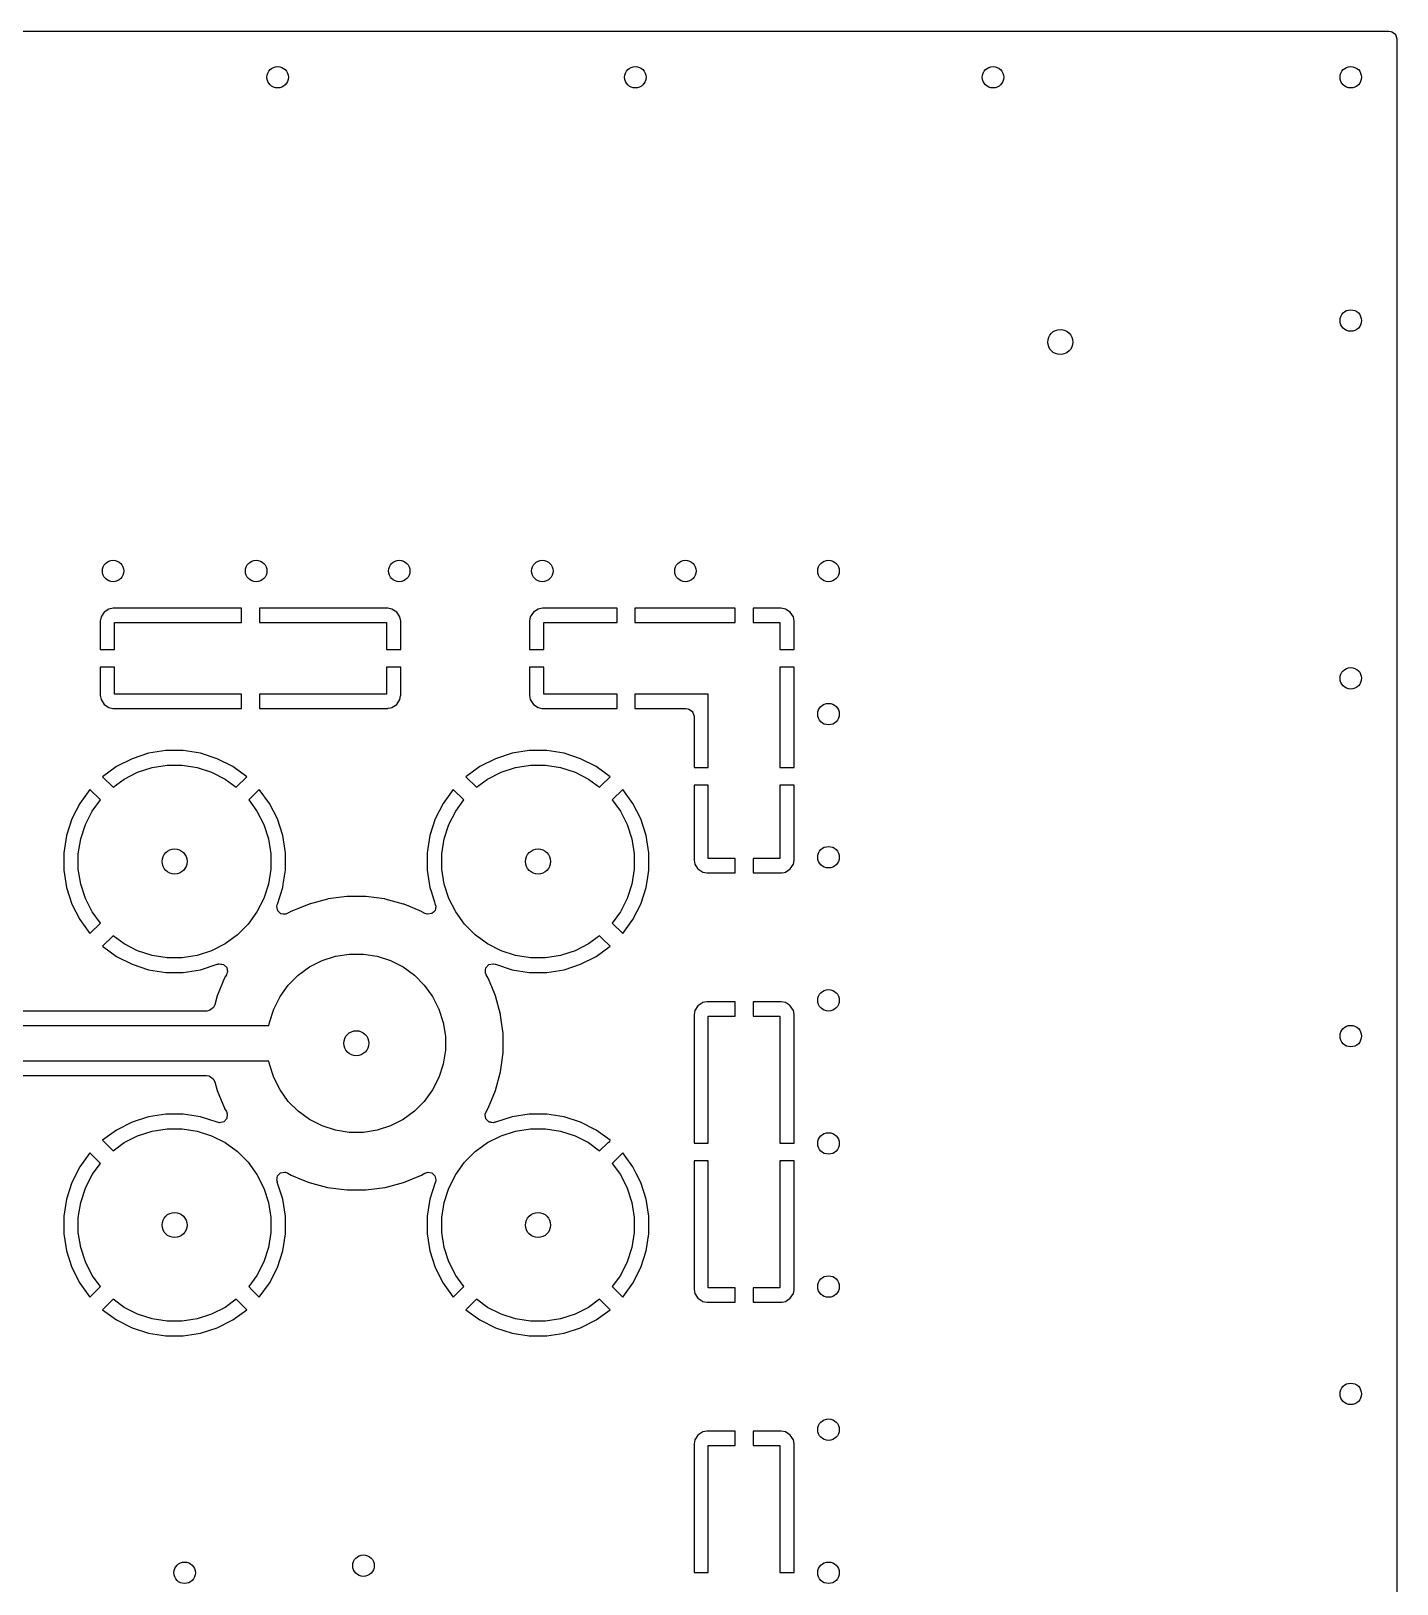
# Model space of a CAD drawing. Header units: inches. Extents: x 4.87 to 6.82, y -5.11 to -3.16.
# Drawn here: x 6.073 to 6.825, y -4.01 to -3.156 of the extents above; entities that cross this region are included whole.
import ezdxf

# ---------------------------------------------------------------- set-up
doc = ezdxf.new("R2010")
doc.units = ezdxf.units.IN
doc.header["$MEASUREMENT"] = 0
doc.layers.add('BLACK', color=250, linetype='CONTINUOUS')

msp = doc.modelspace()

# ---------------------------------------------------------------- linework, layer by layer
at = {"layer": 'BLACK', "linetype": 'CONTINUOUS'}
for p, q in [((4.87251, -3.15569), (6.82011, -3.15569)), ((6.82011, -3.15569), (6.82132, -3.15588)), ((6.82132, -3.15588), (6.82181, -3.15604)), ((6.82181, -3.15604), (6.82376, -3.15746)), ((6.82376, -3.15746), (6.82388, -3.15762)), ((6.82388, -3.15762), (6.82463, -3.15991)), ((6.82463, -3.15991), (6.82463, -5.10751)), ((6.11322, -3.47543), (6.11148, -3.47803)), ((6.11583, -3.47369), (6.11322, -3.47543)), ((6.11322, -3.47543), (6.11322, -3.47543)), ((6.11812, -3.47323), (6.11583, -3.47369)), ((6.11583, -3.47369), (6.11583, -3.47369)), ((6.18878, -3.47323), (6.11812, -3.47323)), ((6.18878, -3.4811), (6.18878, -3.47323)), ((6.18878, -3.47323), (6.18878, -3.47323)), ((6.18878, -3.47323), (6.18878, -3.47323)), ((6.26928, -3.47323), (6.19862, -3.47323)), ((6.19862, -3.47323), (6.19862, -3.47323)), ((6.19862, -3.47323), (6.19862, -3.4811)), ((6.27158, -3.47369), (6.26928, -3.47323)), ((6.26928, -3.47323), (6.26928, -3.47323)), ((6.27418, -3.47543), (6.27158, -3.47369)), ((6.27158, -3.47369), (6.27158, -3.47369)), ((6.27592, -3.47803), (6.27418, -3.47543)), ((6.27418, -3.47543), (6.27418, -3.47543)), ((6.34944, -3.47543), (6.3477, -3.47803)), ((6.35205, -3.47369), (6.34944, -3.47543)), ((6.34944, -3.47543), (6.34944, -3.47543)), ((6.35434, -3.47323), (6.35205, -3.47369)), ((6.35205, -3.47369), (6.35205, -3.47369)), ((6.39547, -3.47323), (6.35434, -3.47323)), ((6.39547, -3.4811), (6.39547, -3.47323)), ((6.39547, -3.47323), (6.39547, -3.47323)), ((6.39547, -3.47323), (6.39547, -3.47323)), ((6.40531, -3.47323), (6.40531, -3.47323)), ((6.40531, -3.47323), (6.40531, -3.47323)), ((6.40531, -3.47323), (6.40531, -3.4811)), ((6.46043, -3.47323), (6.40531, -3.47323)), ((6.46043, -3.4811), (6.46043, -3.47323)), ((6.46043, -3.47323), (6.46043, -3.47323)), ((6.46043, -3.47323), (6.46043, -3.47323)), ((6.48581, -3.47323), (6.47028, -3.47323)), ((6.47028, -3.47323), (6.47028, -3.47323)), ((6.47028, -3.47323), (6.47028, -3.4811)), ((6.48582, -3.47323), (6.48581, -3.47323)), ((6.48811, -3.47369), (6.48582, -3.47323)), ((6.49072, -3.47543), (6.48811, -3.47369)), ((6.48811, -3.47369), (6.48811, -3.47369)), ((6.49246, -3.47803), (6.49072, -3.47543)), ((6.49072, -3.47543), (6.49072, -3.47543)), ((6.11148, -3.47803), (6.11102, -3.48033)), ((6.11102, -3.48033), (6.11102, -3.49587)), ((6.11102, -3.48033), (6.11102, -3.48033)), ((6.11148, -3.47803), (6.11148, -3.47803)), ((6.1189, -3.49587), (6.1189, -3.4811)), ((6.1189, -3.4811), (6.18878, -3.4811)), ((6.19862, -3.4811), (6.2685, -3.4811)), ((6.2685, -3.4811), (6.2685, -3.49587)), ((6.27638, -3.48033), (6.27592, -3.47803)), ((6.27638, -3.49587), (6.27638, -3.48033)), ((6.27638, -3.48033), (6.27638, -3.48033)), ((6.27638, -3.48033), (6.27638, -3.48033)), ((6.3477, -3.47803), (6.34724, -3.48033)), ((6.34724, -3.48033), (6.34724, -3.49587)), ((6.34724, -3.48033), (6.34724, -3.48033)), ((6.3477, -3.47803), (6.3477, -3.47803)), ((6.35512, -3.49587), (6.35512, -3.4811)), ((6.35512, -3.4811), (6.39547, -3.4811)), ((6.40531, -3.4811), (6.44567, -3.4811)), ((6.44567, -3.4811), (6.46043, -3.4811)), ((6.47028, -3.4811), (6.48504, -3.4811)), ((6.48504, -3.4811), (6.48504, -3.49587)), ((6.49287, -3.48009), (6.49246, -3.47803)), ((6.49289, -3.48017), (6.49287, -3.48009)), ((6.49291, -3.48033), (6.49289, -3.48017)), ((6.49291, -3.49587), (6.49291, -3.48033)), ((6.49291, -3.48033), (6.49291, -3.48033)), ((6.11102, -3.49587), (6.11102, -3.49587)), ((6.11102, -3.49587), (6.1189, -3.49587)), ((6.2685, -3.49587), (6.27638, -3.49587)), ((6.27638, -3.49587), (6.27638, -3.49587)), ((6.27638, -3.49587), (6.27638, -3.49587)), ((6.34724, -3.49587), (6.34724, -3.49587)), ((6.34724, -3.49587), (6.35512, -3.49587)), ((6.48504, -3.49587), (6.49291, -3.49587)), ((6.49291, -3.49587), (6.49291, -3.49587)), ((6.49291, -3.49587), (6.49291, -3.49587)), ((6.11102, -3.50571), (6.11102, -3.52125)), ((6.1189, -3.50571), (6.11102, -3.50571)), ((6.11102, -3.50571), (6.11102, -3.50571)), ((6.11102, -3.50571), (6.11102, -3.50571)), ((6.11102, -3.50571), (6.11102, -3.50571)), ((6.1189, -3.52047), (6.1189, -3.50571)), ((6.27638, -3.50571), (6.2685, -3.50571)), ((6.2685, -3.50571), (6.2685, -3.52047)), ((6.27638, -3.52125), (6.27638, -3.50571)), ((6.27638, -3.50571), (6.27638, -3.50571)), ((6.27638, -3.50571), (6.27638, -3.50571)), ((6.27638, -3.50571), (6.27638, -3.50571)), ((6.34724, -3.50571), (6.34724, -3.52125)), ((6.35512, -3.50571), (6.34724, -3.50571)), ((6.34724, -3.50571), (6.34724, -3.50571)), ((6.34724, -3.50571), (6.34724, -3.50571)), ((6.34724, -3.50571), (6.34724, -3.50571)), ((6.35512, -3.52047), (6.35512, -3.50571)), ((6.49291, -3.50571), (6.48504, -3.50571)), ((6.48504, -3.50571), (6.48504, -3.52047)), ((6.49291, -3.56083), (6.49291, -3.50571)), ((6.49291, -3.50571), (6.49291, -3.50571)), ((6.49291, -3.50571), (6.49291, -3.50571)), ((6.11102, -3.52125), (6.11148, -3.52354)), ((6.11148, -3.52354), (6.11148, -3.52354)), ((6.11148, -3.52354), (6.11322, -3.52615)), ((6.11322, -3.52615), (6.11322, -3.52615)), ((6.11322, -3.52615), (6.11583, -3.52789)), ((6.11583, -3.52789), (6.11803, -3.52833)), ((6.11803, -3.52833), (6.1181, -3.52834)), ((6.1181, -3.52834), (6.11812, -3.52835)), ((6.11812, -3.52835), (6.11812, -3.52835)), ((6.11812, -3.52835), (6.11812, -3.52835)), ((6.11812, -3.52835), (6.18878, -3.52835)), ((6.18878, -3.52047), (6.1189, -3.52047)), ((6.18878, -3.52835), (6.18878, -3.52047)), ((6.18878, -3.52835), (6.18878, -3.52835)), ((6.18878, -3.52835), (6.18878, -3.52835)), ((6.2685, -3.52047), (6.19862, -3.52047)), ((6.19862, -3.52047), (6.19862, -3.52835)), ((6.19862, -3.52835), (6.19862, -3.52835)), ((6.19862, -3.52835), (6.19862, -3.52835)), ((6.19862, -3.52835), (6.26928, -3.52835)), ((6.26928, -3.52835), (6.26943, -3.52832)), ((6.26928, -3.52835), (6.26928, -3.52835)), ((6.26943, -3.52832), (6.26952, -3.5283)), ((6.26952, -3.5283), (6.27076, -3.52805)), ((6.27076, -3.52805), (6.27158, -3.52789)), ((6.27158, -3.52789), (6.27418, -3.52615)), ((6.27158, -3.52789), (6.27158, -3.52789)), ((6.27158, -3.52789), (6.27158, -3.52789)), ((6.27418, -3.52615), (6.27592, -3.52354)), ((6.27418, -3.52615), (6.27418, -3.52615)), ((6.27592, -3.52354), (6.27633, -3.52149)), ((6.27633, -3.52149), (6.27635, -3.5214)), ((6.27635, -3.5214), (6.27638, -3.52125)), ((6.34724, -3.52125), (6.3477, -3.52354)), ((6.3477, -3.52354), (6.3477, -3.52354)), ((6.3477, -3.52354), (6.34944, -3.52615)), ((6.34944, -3.52615), (6.34944, -3.52615)), ((6.34944, -3.52615), (6.35205, -3.52789)), ((6.35205, -3.52789), (6.35425, -3.52833)), ((6.35425, -3.52833), (6.35432, -3.52834)), ((6.35432, -3.52834), (6.35434, -3.52835)), ((6.35434, -3.52835), (6.35434, -3.52835)), ((6.35434, -3.52835), (6.35434, -3.52835)), ((6.35434, -3.52835), (6.39547, -3.52835)), ((6.39547, -3.52047), (6.35512, -3.52047)), ((6.39547, -3.52835), (6.39547, -3.52047)), ((6.39547, -3.52835), (6.39547, -3.52835)), ((6.39547, -3.52835), (6.39547, -3.52835)), ((6.40531, -3.52047), (6.40531, -3.52835)), ((6.44567, -3.52047), (6.40531, -3.52047)), ((6.40531, -3.52835), (6.40531, -3.52835)), ((6.40531, -3.52835), (6.43328, -3.52835)), ((6.43328, -3.52835), (6.43448, -3.52854)), ((6.43448, -3.52854), (6.43498, -3.5287)), ((6.44567, -3.56083), (6.44567, -3.52047)), ((6.48504, -3.52047), (6.48504, -3.56083)), ((6.43498, -3.5287), (6.43693, -3.53012)), ((6.43693, -3.53012), (6.43693, -3.53012)), ((6.43693, -3.53012), (6.43705, -3.53028)), ((6.43705, -3.53028), (6.4378, -3.53257)), ((6.4378, -3.53257), (6.4378, -3.56083)), ((6.13768, -3.55308), (6.12854, -3.55605)), ((6.14717, -3.55157), (6.13768, -3.55308)), ((6.15677, -3.55157), (6.14717, -3.55157)), ((6.14717, -3.55157), (6.14717, -3.55157)), ((6.16626, -3.55308), (6.15677, -3.55157)), ((6.15677, -3.55157), (6.15677, -3.55157)), ((6.17539, -3.55605), (6.16626, -3.55308)), ((6.33768, -3.55308), (6.32854, -3.55605)), ((6.34717, -3.55157), (6.33768, -3.55308)), ((6.35677, -3.55157), (6.34717, -3.55157)), ((6.34717, -3.55157), (6.34717, -3.55157)), ((6.36626, -3.55308), (6.35677, -3.55157)), ((6.35677, -3.55157), (6.35677, -3.55157)), ((6.37539, -3.55605), (6.36626, -3.55308)), ((6.11998, -3.56041), (6.11231, -3.56598)), ((6.11999, -3.56041), (6.11998, -3.56041)), ((6.12, -3.5604), (6.11999, -3.56041)), ((6.12854, -3.55605), (6.12, -3.5604)), ((6.13163, -3.56349), (6.13956, -3.56092)), ((6.13956, -3.56092), (6.1478, -3.55961)), ((6.1478, -3.55961), (6.15614, -3.55961)), ((6.15614, -3.55961), (6.16438, -3.56092)), ((6.16438, -3.56092), (6.17231, -3.56349)), ((6.18395, -3.56041), (6.17539, -3.55605)), ((6.19163, -3.56598), (6.18395, -3.56041)), ((6.18395, -3.56041), (6.18395, -3.56041)), ((6.31998, -3.56041), (6.31231, -3.56598)), ((6.31999, -3.56041), (6.31998, -3.56041)), ((6.32, -3.5604), (6.31999, -3.56041)), ((6.32854, -3.55605), (6.32, -3.5604)), ((6.33163, -3.56349), (6.33956, -3.56092)), ((6.33956, -3.56092), (6.3478, -3.55961)), ((6.3478, -3.55961), (6.35614, -3.55961)), ((6.35614, -3.55961), (6.36438, -3.56092)), ((6.36438, -3.56092), (6.37231, -3.56349)), ((6.38395, -3.56041), (6.37539, -3.55605)), ((6.39163, -3.56598), (6.38395, -3.56041)), ((6.38395, -3.56041), (6.38395, -3.56041)), ((6.4378, -3.56083), (6.4378, -3.56083)), ((6.4378, -3.56083), (6.44567, -3.56083)), ((6.48504, -3.56083), (6.49291, -3.56083)), ((6.49291, -3.56083), (6.49291, -3.56083)), ((6.49291, -3.56083), (6.49291, -3.56083)), ((6.11231, -3.56598), (6.11231, -3.56598)), ((6.11231, -3.56598), (6.11807, -3.57174)), ((6.11807, -3.57174), (6.1242, -3.56728)), ((6.1242, -3.56728), (6.13163, -3.56349)), ((6.17231, -3.56349), (6.17974, -3.56728)), ((6.17974, -3.56728), (6.18587, -3.57174)), ((6.18587, -3.57174), (6.19163, -3.56598)), ((6.19163, -3.56598), (6.19163, -3.56598)), ((6.31231, -3.56598), (6.31231, -3.56598)), ((6.31231, -3.56598), (6.31807, -3.57174)), ((6.31807, -3.57174), (6.3242, -3.56728)), ((6.3242, -3.56728), (6.33163, -3.56349)), ((6.37231, -3.56349), (6.37974, -3.56728)), ((6.37974, -3.56728), (6.38587, -3.57174)), ((6.38587, -3.57174), (6.38694, -3.57067)), ((6.38694, -3.57067), (6.39163, -3.56598)), ((6.39163, -3.56598), (6.39163, -3.56598)), ((6.4378, -3.57067), (6.4378, -3.6118)), ((6.44567, -3.57067), (6.4378, -3.57067)), ((6.4378, -3.57067), (6.4378, -3.57067)), ((6.4378, -3.57067), (6.4378, -3.57067)), ((6.4378, -3.57067), (6.4378, -3.57067)), ((6.44567, -3.61102), (6.44567, -3.57067)), ((6.49291, -3.57067), (6.48504, -3.57067)), ((6.48504, -3.57067), (6.48504, -3.61102)), ((6.49291, -3.6118), (6.49291, -3.57067)), ((6.49291, -3.57067), (6.49291, -3.57067)), ((6.49291, -3.57067), (6.49291, -3.57067)), ((6.49291, -3.57067), (6.49291, -3.57067)), ((6.10535, -3.57294), (6.09978, -3.58061)), ((6.11111, -3.5787), (6.10535, -3.57294)), ((6.10535, -3.57294), (6.10535, -3.57294)), ((6.10665, -3.58483), (6.11111, -3.5787)), ((6.19859, -3.57294), (6.19283, -3.5787)), ((6.19283, -3.5787), (6.19729, -3.58483)), ((6.20416, -3.58061), (6.19859, -3.57294)), ((6.19859, -3.57294), (6.19859, -3.57294)), ((6.30535, -3.57294), (6.29978, -3.58061)), ((6.31111, -3.5787), (6.30535, -3.57294)), ((6.30535, -3.57294), (6.30535, -3.57294)), ((6.30665, -3.58483), (6.31111, -3.5787)), ((6.39859, -3.57294), (6.39283, -3.5787)), ((6.39283, -3.5787), (6.39729, -3.58483)), ((6.40416, -3.58061), (6.39859, -3.57294)), ((6.39859, -3.57294), (6.39859, -3.57294)), ((6.09977, -3.58063), (6.09542, -3.58917)), ((6.09978, -3.58062), (6.09977, -3.58063)), ((6.09978, -3.58061), (6.09978, -3.58062)), ((6.10286, -3.59226), (6.10665, -3.58483)), ((6.19729, -3.58483), (6.20107, -3.59226)), ((6.20416, -3.58062), (6.20416, -3.58061)), ((6.20852, -3.58917), (6.20416, -3.58062)), ((6.29977, -3.58063), (6.29542, -3.58917)), ((6.29978, -3.58062), (6.29977, -3.58063)), ((6.29978, -3.58061), (6.29978, -3.58062)), ((6.30286, -3.59226), (6.30665, -3.58483)), ((6.39729, -3.58483), (6.40107, -3.59226)), ((6.40416, -3.58062), (6.40416, -3.58061)), ((6.40852, -3.58917), (6.40416, -3.58062)), ((6.09542, -3.58917), (6.09245, -3.59831)), ((6.10029, -3.60019), (6.10286, -3.59226)), ((6.20107, -3.59226), (6.20365, -3.60019)), ((6.21149, -3.59831), (6.20852, -3.58917)), ((6.20852, -3.58917), (6.20852, -3.58917)), ((6.20852, -3.58917), (6.20852, -3.58917)), ((6.20852, -3.58917), (6.20852, -3.58917)), ((6.29542, -3.58917), (6.29245, -3.59831)), ((6.30029, -3.60019), (6.30286, -3.59226)), ((6.40107, -3.59226), (6.40365, -3.60019)), ((6.41149, -3.59831), (6.40852, -3.58917)), ((6.40852, -3.58917), (6.40852, -3.58917)), ((6.40852, -3.58917), (6.40852, -3.58917)), ((6.40852, -3.58917), (6.40852, -3.58917)), ((6.09245, -3.59831), (6.09094, -3.6078)), ((6.09898, -3.60843), (6.10029, -3.60019)), ((6.20365, -3.60019), (6.20495, -3.60843)), ((6.21299, -3.6078), (6.21149, -3.59831)), ((6.21149, -3.59831), (6.21149, -3.59831)), ((6.29245, -3.59831), (6.29094, -3.6078)), ((6.29898, -3.60843), (6.30029, -3.60019)), ((6.40365, -3.60019), (6.40495, -3.60843)), ((6.41299, -3.6078), (6.41149, -3.59831)), ((6.41149, -3.59831), (6.41149, -3.59831)), ((6.09094, -3.6078), (6.09094, -3.6174)), ((6.09898, -3.61677), (6.09898, -3.60843)), ((6.20495, -3.60843), (6.20495, -3.61677)), ((6.21299, -3.6174), (6.21299, -3.6078)), ((6.29094, -3.6078), (6.29094, -3.6174)), ((6.29898, -3.61677), (6.29898, -3.60843)), ((6.40495, -3.60843), (6.40495, -3.61677)), ((6.41299, -3.6174), (6.41299, -3.6078)), ((6.4378, -3.6118), (6.43825, -3.6141)), ((6.46043, -3.61102), (6.44567, -3.61102)), ((6.46043, -3.6189), (6.46043, -3.61102)), ((6.48504, -3.61102), (6.47028, -3.61102)), ((6.47028, -3.61102), (6.47028, -3.6189)), ((6.49246, -3.6141), (6.49287, -3.61204)), ((6.49287, -3.61204), (6.49289, -3.61195)), ((6.49289, -3.61195), (6.49291, -3.6118)), ((6.09094, -3.6174), (6.09245, -3.62689)), ((6.10029, -3.62501), (6.09898, -3.61677)), ((6.20495, -3.61677), (6.20365, -3.62501)), ((6.21179, -3.625), (6.21299, -3.6174)), ((6.29094, -3.6174), (6.29245, -3.62689)), ((6.30029, -3.62501), (6.29898, -3.61677)), ((6.40495, -3.61677), (6.40365, -3.62501)), ((6.41149, -3.62689), (6.41239, -3.62123)), ((6.41239, -3.62123), (6.41299, -3.6174)), ((6.43825, -3.6141), (6.43825, -3.6141)), ((6.43825, -3.6141), (6.43976, -3.61636)), ((6.43976, -3.61636), (6.43999, -3.6167)), ((6.43999, -3.6167), (6.43999, -3.6167)), ((6.43999, -3.6167), (6.4426, -3.61844)), ((6.4426, -3.61844), (6.4448, -3.61888)), ((6.4448, -3.61888), (6.44487, -3.61889)), ((6.44487, -3.61889), (6.44489, -3.6189)), ((6.44489, -3.6189), (6.44489, -3.6189)), ((6.44489, -3.6189), (6.44489, -3.6189)), ((6.44489, -3.6189), (6.46043, -3.6189)), ((6.46043, -3.6189), (6.46043, -3.6189)), ((6.46043, -3.6189), (6.46043, -3.6189)), ((6.47028, -3.6189), (6.47028, -3.6189)), ((6.47028, -3.6189), (6.47028, -3.6189)), ((6.47028, -3.6189), (6.48581, -3.6189)), ((6.48581, -3.6189), (6.48597, -3.61887)), ((6.48581, -3.6189), (6.48581, -3.6189)), ((6.48597, -3.61887), (6.48605, -3.61885)), ((6.48605, -3.61885), (6.48743, -3.61858)), ((6.48743, -3.61858), (6.48811, -3.61844)), ((6.48811, -3.61844), (6.49072, -3.6167)), ((6.48811, -3.61844), (6.48811, -3.61844)), ((6.48811, -3.61844), (6.48811, -3.61844)), ((6.49072, -3.6167), (6.49246, -3.6141)), ((6.49072, -3.6167), (6.49072, -3.6167)), ((6.09245, -3.62689), (6.09542, -3.63602)), ((6.10286, -3.63294), (6.10029, -3.62501)), ((6.20365, -3.62501), (6.20107, -3.63294)), ((6.20852, -3.63602), (6.21149, -3.62689)), ((6.21149, -3.62689), (6.21179, -3.625)), ((6.29245, -3.62689), (6.29311, -3.62894)), ((6.29311, -3.62894), (6.2945, -3.63322)), ((6.30286, -3.63294), (6.30029, -3.62501)), ((6.40365, -3.62501), (6.40107, -3.63294)), ((6.40852, -3.63602), (6.41149, -3.62689)), ((6.09542, -3.63602), (6.09978, -3.64458)), ((6.10665, -3.64037), (6.10286, -3.63294)), ((6.20107, -3.63294), (6.19729, -3.64037)), ((6.20821, -3.63738), (6.20822, -3.63731)), ((6.20872, -3.63974), (6.20821, -3.63738)), ((6.20822, -3.63731), (6.20824, -3.63718)), ((6.20824, -3.63718), (6.20841, -3.63638)), ((6.20841, -3.63638), (6.20852, -3.63602)), ((6.20852, -3.63602), (6.20852, -3.63602)), ((6.22596, -3.63599), (6.21565, -3.64026)), ((6.23619, -3.63325), (6.22596, -3.63599)), ((6.22596, -3.63599), (6.22596, -3.63599)), ((6.23644, -3.63322), (6.23619, -3.63325)), ((6.24668, -3.63187), (6.23644, -3.63322)), ((6.23644, -3.63322), (6.23644, -3.63322)), ((6.25726, -3.63187), (6.24668, -3.63187)), ((6.24668, -3.63187), (6.24668, -3.63187)), ((6.24668, -3.63187), (6.24668, -3.63187)), ((6.2675, -3.63322), (6.25726, -3.63187)), ((6.25726, -3.63187), (6.25726, -3.63187)), ((6.25726, -3.63187), (6.25726, -3.63187)), ((6.26758, -3.63322), (6.2675, -3.63322)), ((6.26778, -3.63326), (6.26758, -3.63322)), ((6.26786, -3.63328), (6.26778, -3.63326)), ((6.27797, -3.63599), (6.26786, -3.63328)), ((6.27828, -3.63612), (6.27797, -3.63599)), ((6.27797, -3.63599), (6.27797, -3.63599)), ((6.27797, -3.63599), (6.27797, -3.63599)), ((6.28775, -3.64004), (6.27828, -3.63612)), ((6.27828, -3.63612), (6.27828, -3.63612)), ((6.29531, -3.63957), (6.29436, -3.64052)), ((6.2945, -3.63322), (6.29486, -3.63431)), ((6.29486, -3.63431), (6.29486, -3.63446)), ((6.29486, -3.63446), (6.29494, -3.63458)), ((6.29494, -3.63458), (6.29491, -3.63502)), ((6.29491, -3.63502), (6.29526, -3.63571)), ((6.29526, -3.63571), (6.29563, -3.63687)), ((6.29547, -3.63851), (6.29531, -3.63957)), ((6.29531, -3.63957), (6.29531, -3.63957)), ((6.29531, -3.63957), (6.29531, -3.63957)), ((6.29568, -3.63719), (6.29547, -3.63851)), ((6.29563, -3.63687), (6.29568, -3.63719)), ((6.30665, -3.64037), (6.30286, -3.63294)), ((6.40107, -3.63294), (6.39729, -3.64037)), ((6.40416, -3.64458), (6.40852, -3.63602)), ((6.09978, -3.64458), (6.09978, -3.64458)), ((6.09978, -3.64458), (6.10535, -3.65226)), ((6.10535, -3.65226), (6.11111, -3.6465)), ((6.11111, -3.6465), (6.10665, -3.64037)), ((6.19238, -3.64712), (6.18649, -3.65301)), ((6.19729, -3.64037), (6.19238, -3.64712)), ((6.21051, -3.64135), (6.20872, -3.63974)), ((6.21173, -3.64148), (6.21051, -3.64135)), ((6.212, -3.6416), (6.21173, -3.64148)), ((6.21229, -3.64154), (6.212, -3.6416)), ((6.2129, -3.6416), (6.21229, -3.64154)), ((6.21322, -3.64153), (6.2129, -3.6416)), ((6.21436, -3.6411), (6.21322, -3.64153)), ((6.2154, -3.64049), (6.21436, -3.6411)), ((6.21565, -3.64026), (6.2154, -3.64049)), ((6.28804, -3.64021), (6.28775, -3.64004)), ((6.28775, -3.64004), (6.28775, -3.64004)), ((6.28965, -3.64114), (6.28804, -3.64021)), ((6.29099, -3.64161), (6.28965, -3.64114)), ((6.29122, -3.64165), (6.29099, -3.64161)), ((6.2936, -3.64127), (6.29122, -3.64165)), ((6.29436, -3.64052), (6.2936, -3.64127)), ((6.2936, -3.64127), (6.2936, -3.64127)), ((6.2936, -3.64127), (6.2936, -3.64127)), ((6.31155, -3.64712), (6.30665, -3.64037)), ((6.31745, -3.65301), (6.31155, -3.64712)), ((6.39729, -3.64037), (6.39283, -3.6465)), ((6.39283, -3.6465), (6.39859, -3.65226)), ((6.39859, -3.65226), (6.40416, -3.64458)), ((6.40416, -3.64458), (6.40416, -3.64458)), ((6.10535, -3.65226), (6.10535, -3.65226)), ((6.11807, -3.65346), (6.11231, -3.65922)), ((6.1242, -3.65792), (6.11807, -3.65346)), ((6.18649, -3.65301), (6.17974, -3.65792)), ((6.3242, -3.65792), (6.31745, -3.65301)), ((6.38587, -3.65346), (6.37974, -3.65792)), ((6.38749, -3.65508), (6.38587, -3.65346)), ((6.39163, -3.65922), (6.38749, -3.65508)), ((6.39859, -3.65226), (6.39859, -3.65226)), ((6.11231, -3.65922), (6.11231, -3.65922)), ((6.11231, -3.65922), (6.11998, -3.66479)), ((6.11998, -3.66479), (6.11999, -3.66479)), ((6.11999, -3.66479), (6.12854, -3.66915)), ((6.13163, -3.6617), (6.1242, -3.65792)), ((6.13956, -3.66428), (6.13163, -3.6617)), ((6.1478, -3.66558), (6.13956, -3.66428)), ((6.16438, -3.66428), (6.15614, -3.66558)), ((6.17231, -3.6617), (6.16438, -3.66428)), ((6.17974, -3.65792), (6.17231, -3.6617)), ((6.23314, -3.66713), (6.24048, -3.66475)), ((6.24048, -3.66475), (6.24811, -3.66354)), ((6.24811, -3.66354), (6.25583, -3.66354)), ((6.25583, -3.66354), (6.26346, -3.66475)), ((6.26346, -3.66475), (6.2708, -3.66713)), ((6.33163, -3.6617), (6.3242, -3.65792)), ((6.33956, -3.66428), (6.33163, -3.6617)), ((6.3478, -3.66558), (6.33956, -3.66428)), ((6.36438, -3.66428), (6.35614, -3.66558)), ((6.37231, -3.6617), (6.36438, -3.66428)), ((6.37974, -3.65792), (6.37231, -3.6617)), ((6.37539, -3.66915), (6.38395, -3.66479)), ((6.38395, -3.66479), (6.39163, -3.65922)), ((6.38395, -3.66479), (6.38395, -3.66479)), ((6.39163, -3.65922), (6.39163, -3.65922)), ((6.12854, -3.66915), (6.12854, -3.66915)), ((6.12854, -3.66915), (6.12854, -3.66915)), ((6.12854, -3.66915), (6.12854, -3.66915)), ((6.12854, -3.66915), (6.13768, -3.67212)), ((6.13768, -3.67212), (6.13768, -3.67212)), ((6.13768, -3.67212), (6.14717, -3.67362)), ((6.14717, -3.67362), (6.15677, -3.67362)), ((6.15614, -3.66558), (6.1478, -3.66558)), ((6.15677, -3.67362), (6.16626, -3.67212)), ((6.15677, -3.67362), (6.15677, -3.67362)), ((6.16626, -3.67212), (6.17539, -3.66915)), ((6.16626, -3.67212), (6.16626, -3.67212)), ((6.16626, -3.67212), (6.16626, -3.67212)), ((6.17539, -3.66915), (6.17554, -3.6691)), ((6.17539, -3.66915), (6.17539, -3.66915)), ((6.17554, -3.6691), (6.17556, -3.66917)), ((6.17556, -3.66917), (6.17572, -3.66916)), ((6.17572, -3.66916), (6.1761, -3.66896)), ((6.1761, -3.66896), (6.17617, -3.66894)), ((6.17617, -3.66894), (6.17656, -3.66888)), ((6.17656, -3.66888), (6.17744, -3.66902)), ((6.17744, -3.66902), (6.17769, -3.669)), ((6.17769, -3.669), (6.17799, -3.66911)), ((6.17799, -3.66911), (6.17894, -3.66926)), ((6.17894, -3.66926), (6.18064, -3.67096)), ((6.18098, -3.67357), (6.18051, -3.67491)), ((6.18064, -3.67096), (6.18102, -3.67334)), ((6.18102, -3.67334), (6.18098, -3.67357)), ((6.22001, -3.67518), (6.22626, -3.67064)), ((6.22626, -3.67064), (6.23314, -3.66713)), ((6.2708, -3.66713), (6.27768, -3.67064)), ((6.27768, -3.67064), (6.28393, -3.67518)), ((6.32297, -3.67263), (6.32309, -3.67236)), ((6.32303, -3.67292), (6.32297, -3.67263)), ((6.32297, -3.67353), (6.32303, -3.67292)), ((6.32303, -3.67385), (6.32297, -3.67353)), ((6.32347, -3.67499), (6.32303, -3.67385)), ((6.32309, -3.67236), (6.32322, -3.67114)), ((6.32322, -3.67114), (6.32483, -3.66935)), ((6.32483, -3.66935), (6.32719, -3.66884)), ((6.32719, -3.66884), (6.32719, -3.66884)), ((6.32719, -3.66884), (6.32745, -3.66887)), ((6.32745, -3.66887), (6.3284, -3.66911)), ((6.3284, -3.66911), (6.3284, -3.6691)), ((6.3284, -3.6691), (6.32852, -3.66914)), ((6.32852, -3.66914), (6.32853, -3.66915)), ((6.32853, -3.66915), (6.32854, -3.66915)), ((6.32854, -3.66915), (6.33768, -3.67212)), ((6.33768, -3.67212), (6.33768, -3.67212)), ((6.33768, -3.67212), (6.34717, -3.67362)), ((6.34717, -3.67362), (6.35677, -3.67362)), ((6.35614, -3.66558), (6.3478, -3.66558)), ((6.35677, -3.67362), (6.36626, -3.67212)), ((6.35677, -3.67362), (6.35677, -3.67362)), ((6.36626, -3.67212), (6.37539, -3.66915)), ((6.36626, -3.67212), (6.36626, -3.67212)), ((6.37539, -3.66915), (6.37539, -3.66915)), ((6.37539, -3.66915), (6.37539, -3.66915)), ((6.17963, -3.67628), (6.17536, -3.68659)), ((6.17986, -3.67603), (6.17963, -3.67628)), ((6.18051, -3.67491), (6.17986, -3.67603)), ((6.21001, -3.68688), (6.21455, -3.68064)), ((6.21455, -3.68064), (6.22001, -3.67518)), ((6.28393, -3.67518), (6.28939, -3.68064)), ((6.28939, -3.68064), (6.29393, -3.68688)), ((6.32451, -3.67679), (6.32347, -3.67499)), ((6.32453, -3.67681), (6.32451, -3.67679)), ((6.32453, -3.67682), (6.32453, -3.67681)), ((6.32646, -3.68149), (6.32453, -3.67682)), ((6.32453, -3.67682), (6.32453, -3.67682)), ((6.32453, -3.67682), (6.32453, -3.67682)), ((6.32858, -3.68659), (6.32646, -3.68149)), ((6.17536, -3.68659), (6.17408, -3.69138)), ((6.2065, -3.69377), (6.21001, -3.68688)), ((6.29393, -3.68688), (6.29744, -3.69377)), ((6.33132, -3.69682), (6.32858, -3.68659)), ((6.4426, -3.69022), (6.43999, -3.69196)), ((6.44489, -3.68976), (6.4426, -3.69022)), ((6.4426, -3.69022), (6.4426, -3.69022)), ((6.46043, -3.68976), (6.44489, -3.68976)), ((6.46043, -3.69764), (6.46043, -3.68976)), ((6.46043, -3.68976), (6.46043, -3.68976)), ((6.46043, -3.68976), (6.46043, -3.68976)), ((6.48581, -3.68976), (6.47028, -3.68976)), ((6.47028, -3.68976), (6.47028, -3.68976)), ((6.47028, -3.68976), (6.47028, -3.69764)), ((6.48582, -3.68976), (6.48581, -3.68976)), ((6.48811, -3.69022), (6.48582, -3.68976)), ((6.49033, -3.69171), (6.48811, -3.69022)), ((6.48811, -3.69022), (6.48811, -3.69022)), ((6.16962, -3.69486), (6.05738, -3.69486)), ((6.17102, -3.6946), (6.16962, -3.69486)), ((6.17142, -3.69445), (6.17102, -3.6946)), ((6.1733, -3.69293), (6.17142, -3.69445)), ((6.17358, -3.69249), (6.1733, -3.69293)), ((6.17408, -3.69138), (6.17358, -3.69249)), ((6.20412, -3.70111), (6.2065, -3.69377)), ((6.29744, -3.69377), (6.29982, -3.70111)), ((6.33132, -3.69686), (6.33132, -3.69682)), ((6.33136, -3.69718), (6.33132, -3.69686)), ((6.33132, -3.69686), (6.33132, -3.69686)), ((6.33154, -3.69851), (6.33136, -3.69718)), ((6.3327, -3.70731), (6.33154, -3.69851)), ((6.43825, -3.69457), (6.4378, -3.69686)), ((6.4378, -3.69686), (6.4378, -3.76752)), ((6.4378, -3.69686), (6.4378, -3.69686)), ((6.43999, -3.69196), (6.43825, -3.69457)), ((6.43825, -3.69457), (6.43825, -3.69457)), ((6.43999, -3.69196), (6.43999, -3.69196)), ((6.44567, -3.76752), (6.44567, -3.69764)), ((6.44567, -3.69764), (6.46043, -3.69764)), ((6.47028, -3.69764), (6.48504, -3.69764)), ((6.48504, -3.69764), (6.48504, -3.76752)), ((6.49072, -3.69196), (6.49033, -3.69171)), ((6.49246, -3.69457), (6.49072, -3.69196)), ((6.49072, -3.69196), (6.49072, -3.69196)), ((6.49287, -3.69662), (6.49246, -3.69457)), ((6.49289, -3.69671), (6.49287, -3.69662)), ((6.49291, -3.69686), (6.49289, -3.69671)), ((6.49291, -3.76752), (6.49291, -3.69686)), ((6.49291, -3.69686), (6.49291, -3.69686)), ((6.05315, -3.70276), (6.20385, -3.70276)), ((6.20385, -3.70276), (6.20412, -3.70111)), ((6.29982, -3.70111), (6.30103, -3.70874)), ((6.3327, -3.71789), (6.3327, -3.70731)), ((6.30103, -3.71646), (6.29982, -3.72409)), ((6.30103, -3.70874), (6.30103, -3.71646)), ((6.20385, -3.72244), (6.05315, -3.72244)), ((6.20412, -3.72409), (6.20385, -3.72244)), ((6.2065, -3.73143), (6.20412, -3.72409)), ((6.29982, -3.72409), (6.29744, -3.73143)), ((6.33132, -3.72838), (6.3327, -3.71789)), ((6.05738, -3.73033), (6.16954, -3.73033)), ((6.16954, -3.73033), (6.17074, -3.73053)), ((6.17074, -3.73053), (6.17124, -3.73069)), ((6.17124, -3.73069), (6.17319, -3.7321)), ((6.17319, -3.7321), (6.17319, -3.7321)), ((6.17319, -3.7321), (6.17344, -3.73246)), ((6.17344, -3.73246), (6.17406, -3.73374)), ((6.21001, -3.73831), (6.2065, -3.73143)), ((6.29744, -3.73143), (6.29393, -3.73831)), ((6.32858, -3.7386), (6.33132, -3.72838)), ((6.17406, -3.73374), (6.17536, -3.7386)), ((6.17536, -3.7386), (6.1794, -3.74836)), ((6.21455, -3.74456), (6.21001, -3.73831)), ((6.29393, -3.73831), (6.28939, -3.74456)), ((6.32453, -3.74838), (6.32858, -3.7386)), ((6.1794, -3.74836), (6.1794, -3.74836)), ((6.1794, -3.74836), (6.17941, -3.74839)), ((6.17941, -3.74839), (6.17944, -3.74843)), ((6.17944, -3.74843), (6.17947, -3.74849)), ((6.17947, -3.74849), (6.18047, -3.75021)), ((6.18047, -3.75021), (6.1809, -3.75135)), ((6.22001, -3.75002), (6.21455, -3.74456)), ((6.22626, -3.75456), (6.22001, -3.75002)), ((6.28393, -3.75002), (6.27768, -3.75456)), ((6.28939, -3.74456), (6.28393, -3.75002)), ((6.32295, -3.75162), (6.32343, -3.75028)), ((6.32343, -3.75028), (6.32453, -3.74838)), ((6.12854, -3.75605), (6.12, -3.7604)), ((6.13768, -3.75308), (6.12854, -3.75605)), ((6.14717, -3.75157), (6.13768, -3.75308)), ((6.15677, -3.75157), (6.14717, -3.75157)), ((6.14717, -3.75157), (6.14717, -3.75157)), ((6.16626, -3.75308), (6.15677, -3.75157)), ((6.15677, -3.75157), (6.15677, -3.75157)), ((6.17539, -3.75605), (6.16626, -3.75308)), ((6.1754, -3.75605), (6.17539, -3.75605)), ((6.17542, -3.75605), (6.1754, -3.75605)), ((6.17554, -3.75609), (6.17542, -3.75605)), ((6.17649, -3.75632), (6.17554, -3.75608)), ((6.17554, -3.75608), (6.17554, -3.75609)), ((6.17675, -3.75635), (6.17649, -3.75632)), ((6.17911, -3.75585), (6.17675, -3.75635)), ((6.17675, -3.75635), (6.17675, -3.75635)), ((6.18072, -3.75406), (6.17911, -3.75585)), ((6.18097, -3.75167), (6.18072, -3.75406)), ((6.1809, -3.75135), (6.18097, -3.75167)), ((6.23314, -3.75806), (6.22626, -3.75456)), ((6.24048, -3.76045), (6.23314, -3.75806)), ((6.2708, -3.75806), (6.26346, -3.76045)), ((6.27768, -3.75456), (6.2708, -3.75806)), ((6.32292, -3.75185), (6.32295, -3.75162)), ((6.32329, -3.75423), (6.32292, -3.75185)), ((6.325, -3.75594), (6.32329, -3.75423)), ((6.32595, -3.75609), (6.325, -3.75594)), ((6.32624, -3.75619), (6.32595, -3.75609)), ((6.32649, -3.75617), (6.32624, -3.75619)), ((6.32738, -3.75631), (6.32649, -3.75617)), ((6.32776, -3.75625), (6.32738, -3.75631)), ((6.32783, -3.75624), (6.32776, -3.75625)), ((6.32821, -3.75604), (6.32783, -3.75624)), ((6.32838, -3.75603), (6.32821, -3.75604)), ((6.3284, -3.75609), (6.32838, -3.75603)), ((6.32854, -3.75605), (6.3284, -3.75609)), ((6.3326, -3.75473), (6.32854, -3.75605)), ((6.32854, -3.75605), (6.32854, -3.75605)), ((6.33768, -3.75308), (6.3326, -3.75473)), ((6.34717, -3.75157), (6.33768, -3.75308)), ((6.35677, -3.75157), (6.34717, -3.75157)), ((6.34717, -3.75157), (6.34717, -3.75157)), ((6.36626, -3.75308), (6.35677, -3.75157)), ((6.35677, -3.75157), (6.35677, -3.75157)), ((6.37539, -3.75605), (6.36626, -3.75308)), ((6.38395, -3.76041), (6.37539, -3.75605)), ((6.11998, -3.76041), (6.11231, -3.76598)), ((6.11231, -3.76598), (6.11231, -3.76598)), ((6.11231, -3.76598), (6.11807, -3.77174)), ((6.11807, -3.77174), (6.1242, -3.76728)), ((6.11999, -3.76041), (6.11998, -3.76041)), ((6.12, -3.7604), (6.11999, -3.76041)), ((6.1242, -3.76728), (6.13163, -3.76349)), ((6.13163, -3.76349), (6.13956, -3.76092)), ((6.13956, -3.76092), (6.1478, -3.75961)), ((6.1478, -3.75961), (6.15614, -3.75961)), ((6.15614, -3.75961), (6.16438, -3.76092)), ((6.16438, -3.76092), (6.17231, -3.76349)), ((6.17231, -3.76349), (6.17974, -3.76728)), ((6.17974, -3.76728), (6.18649, -3.77218)), ((6.24811, -3.76166), (6.24048, -3.76045)), ((6.25583, -3.76166), (6.24811, -3.76166)), ((6.26346, -3.76045), (6.25583, -3.76166)), ((6.31745, -3.77218), (6.3242, -3.76728)), ((6.3242, -3.76728), (6.33163, -3.76349)), ((6.33163, -3.76349), (6.33956, -3.76092)), ((6.33956, -3.76092), (6.3478, -3.75961)), ((6.3478, -3.75961), (6.35614, -3.75961)), ((6.35614, -3.75961), (6.36438, -3.76092)), ((6.36438, -3.76092), (6.37231, -3.76349)), ((6.37231, -3.76349), (6.37974, -3.76728)), ((6.37974, -3.76728), (6.38587, -3.77174)), ((6.39163, -3.76598), (6.38395, -3.76041)), ((6.38395, -3.76041), (6.38395, -3.76041)), ((6.38395, -3.76041), (6.38395, -3.76041)), ((6.38587, -3.77174), (6.39048, -3.76712)), ((6.39048, -3.76712), (6.39141, -3.76665)), ((6.39141, -3.76665), (6.39163, -3.76598)), ((6.39163, -3.76598), (6.39163, -3.76598)), ((6.4378, -3.76752), (6.4378, -3.76752)), ((6.4378, -3.76752), (6.44567, -3.76752)), ((6.48504, -3.76752), (6.49291, -3.76752)), ((6.49291, -3.76752), (6.49291, -3.76752)), ((6.49291, -3.76752), (6.49291, -3.76752)), ((6.10535, -3.77294), (6.09978, -3.78061)), ((6.11111, -3.7787), (6.10535, -3.77294)), ((6.10535, -3.77294), (6.10535, -3.77294)), ((6.18649, -3.77218), (6.19238, -3.77808)), ((6.31155, -3.77808), (6.31745, -3.77218)), ((6.39859, -3.77294), (6.39283, -3.7787)), ((6.4018, -3.77736), (6.39859, -3.77294)), ((6.39859, -3.77294), (6.39859, -3.77294)), ((6.09977, -3.78063), (6.09542, -3.78917)), ((6.09978, -3.78062), (6.09977, -3.78063)), ((6.09978, -3.78061), (6.09978, -3.78062)), ((6.10286, -3.79226), (6.10665, -3.78483)), ((6.10665, -3.78483), (6.11111, -3.7787)), ((6.19238, -3.77808), (6.19729, -3.78483)), ((6.19729, -3.78483), (6.20107, -3.79226)), ((6.20863, -3.78563), (6.21033, -3.78392)), ((6.21033, -3.78392), (6.21271, -3.78355)), ((6.21271, -3.78355), (6.21294, -3.78358)), ((6.21294, -3.78358), (6.21428, -3.78406)), ((6.21428, -3.78406), (6.21616, -3.78514)), ((6.28775, -3.78516), (6.28958, -3.7841)), ((6.28958, -3.7841), (6.29072, -3.78366)), ((6.29072, -3.78366), (6.29093, -3.78362)), ((6.29093, -3.78362), (6.29104, -3.7836)), ((6.29104, -3.7836), (6.29343, -3.78385)), ((6.29343, -3.78385), (6.29522, -3.78546)), ((6.30286, -3.79226), (6.30665, -3.78483)), ((6.30665, -3.78483), (6.31155, -3.77808)), ((6.39283, -3.7787), (6.39729, -3.78483)), ((6.39729, -3.78483), (6.40107, -3.79226)), ((6.40229, -3.77804), (6.4018, -3.77736)), ((6.40416, -3.78061), (6.40229, -3.77804)), ((6.40229, -3.77804), (6.40229, -3.77804)), ((6.40416, -3.78062), (6.40416, -3.78061)), ((6.40602, -3.78427), (6.40416, -3.78062)), ((6.40852, -3.78917), (6.40602, -3.78427)), ((6.4378, -3.77736), (6.4378, -3.84802)), ((6.44567, -3.77736), (6.4378, -3.77736)), ((6.4378, -3.77736), (6.4378, -3.77736)), ((6.4378, -3.77736), (6.4378, -3.77736)), ((6.4378, -3.77736), (6.4378, -3.77736)), ((6.44567, -3.84724), (6.44567, -3.77736)), ((6.49291, -3.77736), (6.48504, -3.77736)), ((6.48504, -3.77736), (6.48504, -3.84724)), ((6.49291, -3.84802), (6.49291, -3.77736)), ((6.49291, -3.77736), (6.49291, -3.77736)), ((6.49291, -3.77736), (6.49291, -3.77736)), ((6.49291, -3.77736), (6.49291, -3.77736)), ((6.09542, -3.78917), (6.09245, -3.79831)), ((6.10029, -3.80019), (6.10286, -3.79226)), ((6.20107, -3.79226), (6.20365, -3.80019)), ((6.20825, -3.78801), (6.20839, -3.78712)), ((6.20832, -3.7884), (6.20825, -3.78801)), ((6.20833, -3.78846), (6.20832, -3.7884)), ((6.20853, -3.78885), (6.20833, -3.78846)), ((6.20837, -3.78687), (6.20848, -3.78658)), ((6.20839, -3.78712), (6.20837, -3.78687)), ((6.20847, -3.78903), (6.20854, -3.78901)), ((6.21149, -3.79831), (6.20847, -3.78903)), ((6.20848, -3.78658), (6.20863, -3.78563)), ((6.20854, -3.78901), (6.20853, -3.78885)), ((6.21616, -3.78514), (6.21618, -3.78516)), ((6.21618, -3.78516), (6.21619, -3.78516)), ((6.21619, -3.78516), (6.21619, -3.78516)), ((6.21619, -3.78516), (6.21619, -3.78516)), ((6.21619, -3.78516), (6.22188, -3.78752)), ((6.22188, -3.78752), (6.22596, -3.78921)), ((6.22596, -3.78921), (6.23619, -3.79195)), ((6.23619, -3.79195), (6.24668, -3.79333)), ((6.24668, -3.79333), (6.24668, -3.79333)), ((6.24668, -3.79333), (6.25726, -3.79333)), ((6.25726, -3.79333), (6.26775, -3.79195)), ((6.25726, -3.79333), (6.25726, -3.79333)), ((6.26775, -3.79195), (6.27797, -3.78921)), ((6.27797, -3.78921), (6.28775, -3.78516)), ((6.29542, -3.78917), (6.29245, -3.79831)), ((6.29522, -3.78546), (6.29572, -3.78782)), ((6.29546, -3.78903), (6.29542, -3.78915)), ((6.29542, -3.78915), (6.29542, -3.78916)), ((6.29542, -3.78916), (6.29542, -3.78917)), ((6.29569, -3.78808), (6.29545, -3.78902)), ((6.29545, -3.78902), (6.29546, -3.78903)), ((6.29572, -3.78782), (6.29569, -3.78808)), ((6.29572, -3.78782), (6.29572, -3.78782)), ((6.30029, -3.80019), (6.30286, -3.79226)), ((6.40107, -3.79226), (6.40365, -3.80019)), ((6.41149, -3.79831), (6.40852, -3.78917)), ((6.09245, -3.79831), (6.09094, -3.8078)), ((6.09898, -3.80843), (6.10029, -3.80019)), ((6.20365, -3.80019), (6.20495, -3.80843)), ((6.21299, -3.8078), (6.21149, -3.79831)), ((6.21149, -3.79831), (6.21149, -3.79831)), ((6.29245, -3.79831), (6.29094, -3.8078)), ((6.29898, -3.80843), (6.30029, -3.80019)), ((6.40365, -3.80019), (6.40495, -3.80843)), ((6.41299, -3.8078), (6.41149, -3.79831)), ((6.41149, -3.79831), (6.41149, -3.79831)), ((6.09094, -3.8078), (6.09094, -3.8174)), ((6.09898, -3.81677), (6.09898, -3.80843)), ((6.20495, -3.80843), (6.20495, -3.81677)), ((6.21299, -3.8174), (6.21299, -3.8078)), ((6.29094, -3.8078), (6.29094, -3.8174)), ((6.29898, -3.81677), (6.29898, -3.80843)), ((6.40495, -3.80843), (6.40495, -3.81677)), ((6.41299, -3.8174), (6.41299, -3.8078)), ((6.09094, -3.8174), (6.09245, -3.82689)), ((6.10029, -3.82501), (6.09898, -3.81677)), ((6.20495, -3.81677), (6.20365, -3.82501)), ((6.21149, -3.82689), (6.21299, -3.8174)), ((6.29094, -3.8174), (6.29245, -3.82689)), ((6.30029, -3.82501), (6.29898, -3.81677)), ((6.40495, -3.81677), (6.40365, -3.82501)), ((6.41149, -3.82689), (6.41299, -3.8174)), ((6.09245, -3.82689), (6.09542, -3.83602)), ((6.10286, -3.83294), (6.10029, -3.82501)), ((6.20365, -3.82501), (6.20107, -3.83294)), ((6.20852, -3.83602), (6.21149, -3.82689)), ((6.21149, -3.82689), (6.21149, -3.82689)), ((6.29245, -3.82689), (6.29542, -3.83602)), ((6.30286, -3.83294), (6.30029, -3.82501)), ((6.40365, -3.82501), (6.40107, -3.83294)), ((6.40852, -3.83602), (6.41149, -3.82689)), ((6.41149, -3.82689), (6.41149, -3.82689)), ((6.09542, -3.83602), (6.09978, -3.84458)), ((6.10665, -3.84037), (6.10286, -3.83294)), ((6.20107, -3.83294), (6.19729, -3.84037)), ((6.20416, -3.84458), (6.20852, -3.83602)), ((6.20852, -3.83602), (6.20852, -3.83602)), ((6.20852, -3.83602), (6.20852, -3.83602)), ((6.29542, -3.83602), (6.29978, -3.84458)), ((6.30665, -3.84037), (6.30286, -3.83294)), ((6.40107, -3.83294), (6.39729, -3.84037)), ((6.40416, -3.84458), (6.40852, -3.83602)), ((6.40852, -3.83602), (6.40852, -3.83602)), ((6.40852, -3.83602), (6.40852, -3.83602)), ((6.09978, -3.84458), (6.09978, -3.84458)), ((6.09978, -3.84458), (6.10535, -3.85226)), ((6.11111, -3.8465), (6.10665, -3.84037)), ((6.19729, -3.84037), (6.19283, -3.8465)), ((6.19859, -3.85226), (6.20416, -3.84458)), ((6.20416, -3.84458), (6.20416, -3.84458)), ((6.29978, -3.84458), (6.29978, -3.84458)), ((6.29978, -3.84458), (6.30535, -3.85226)), ((6.31111, -3.8465), (6.30665, -3.84037)), ((6.39729, -3.84037), (6.39283, -3.8465)), ((6.39859, -3.85226), (6.40416, -3.84458)), ((6.40416, -3.84458), (6.40416, -3.84458)), ((6.10535, -3.85226), (6.11111, -3.8465)), ((6.10535, -3.85226), (6.10535, -3.85226)), ((6.19283, -3.8465), (6.1945, -3.84817)), ((6.1945, -3.84817), (6.19859, -3.85226)), ((6.19859, -3.85226), (6.19859, -3.85226)), ((6.30535, -3.85226), (6.31111, -3.8465)), ((6.30535, -3.85226), (6.30535, -3.85226)), ((6.39283, -3.8465), (6.39859, -3.85226)), ((6.39859, -3.85226), (6.39859, -3.85226)), ((6.4378, -3.84802), (6.43825, -3.85032)), ((6.43825, -3.85032), (6.43825, -3.85032)), ((6.43825, -3.85032), (6.43955, -3.85226)), ((6.43955, -3.85226), (6.43999, -3.85292)), ((6.43999, -3.85292), (6.43999, -3.85292)), ((6.43999, -3.85292), (6.4426, -3.85466)), ((6.46043, -3.84724), (6.44567, -3.84724)), ((6.46043, -3.85512), (6.46043, -3.84724)), ((6.48504, -3.84724), (6.47028, -3.84724)), ((6.47028, -3.84724), (6.47028, -3.85512)), ((6.48811, -3.85466), (6.49072, -3.85292)), ((6.49072, -3.85292), (6.49246, -3.85032)), ((6.49072, -3.85292), (6.49072, -3.85292)), ((6.49246, -3.85029), (6.49266, -3.84932)), ((6.49246, -3.85032), (6.49246, -3.85029)), ((6.49266, -3.84932), (6.49287, -3.84826)), ((6.49287, -3.84826), (6.49289, -3.84817)), ((6.49289, -3.84817), (6.49291, -3.84802)), ((6.11807, -3.85346), (6.11231, -3.85922)), ((6.11231, -3.85922), (6.11231, -3.85922)), ((6.11231, -3.85922), (6.11998, -3.86479)), ((6.1242, -3.85792), (6.11807, -3.85346)), ((6.13163, -3.8617), (6.1242, -3.85792)), ((6.13956, -3.86428), (6.13163, -3.8617)), ((6.17231, -3.8617), (6.16438, -3.86428)), ((6.17974, -3.85792), (6.17231, -3.8617)), ((6.18587, -3.85346), (6.17974, -3.85792)), ((6.18395, -3.86479), (6.19163, -3.85922)), ((6.19163, -3.85922), (6.18587, -3.85346)), ((6.19163, -3.85922), (6.19163, -3.85922)), ((6.31807, -3.85346), (6.31231, -3.85922)), ((6.31231, -3.85922), (6.31231, -3.85922)), ((6.31231, -3.85922), (6.31998, -3.86479)), ((6.3242, -3.85792), (6.31807, -3.85346)), ((6.33163, -3.8617), (6.3242, -3.85792)), ((6.33956, -3.86428), (6.33163, -3.8617)), ((6.37231, -3.8617), (6.36438, -3.86428)), ((6.37974, -3.85792), (6.37231, -3.8617)), ((6.38587, -3.85346), (6.37974, -3.85792)), ((6.38395, -3.86479), (6.39163, -3.85922)), ((6.39163, -3.85922), (6.38587, -3.85346)), ((6.39163, -3.85922), (6.39163, -3.85922)), ((6.4426, -3.85466), (6.4448, -3.8551)), ((6.4448, -3.8551), (6.44487, -3.85512)), ((6.44487, -3.85512), (6.44489, -3.85512)), ((6.44489, -3.85512), (6.44489, -3.85512)), ((6.44489, -3.85512), (6.44489, -3.85512)), ((6.44489, -3.85512), (6.46043, -3.85512)), ((6.46043, -3.85512), (6.46043, -3.85512)), ((6.46043, -3.85512), (6.46043, -3.85512)), ((6.47028, -3.85512), (6.47028, -3.85512)), ((6.47028, -3.85512), (6.47028, -3.85512)), ((6.47028, -3.85512), (6.48581, -3.85512)), ((6.48581, -3.85512), (6.48597, -3.85509)), ((6.48581, -3.85512), (6.48581, -3.85512)), ((6.48597, -3.85509), (6.48605, -3.85507)), ((6.48605, -3.85507), (6.48729, -3.85482)), ((6.48729, -3.85482), (6.48811, -3.85466)), ((6.48811, -3.85466), (6.48811, -3.85466)), ((6.48811, -3.85466), (6.48811, -3.85466)), ((6.11998, -3.86479), (6.11999, -3.86479)), ((6.11999, -3.86479), (6.12854, -3.86915)), ((6.12854, -3.86915), (6.12854, -3.86915)), ((6.12854, -3.86915), (6.12854, -3.86915)), ((6.12854, -3.86915), (6.12854, -3.86915)), ((6.12854, -3.86915), (6.13768, -3.87212)), ((6.1478, -3.86558), (6.13956, -3.86428)), ((6.15614, -3.86558), (6.1478, -3.86558)), ((6.16438, -3.86428), (6.15614, -3.86558)), ((6.16626, -3.87212), (6.17539, -3.86915)), ((6.17539, -3.86915), (6.18395, -3.86479)), ((6.17539, -3.86915), (6.17539, -3.86915)), ((6.17539, -3.86915), (6.17539, -3.86915)), ((6.18395, -3.86479), (6.18395, -3.86479)), ((6.31998, -3.86479), (6.31999, -3.86479)), ((6.31999, -3.86479), (6.32854, -3.86915)), ((6.32854, -3.86915), (6.32854, -3.86915)), ((6.32854, -3.86915), (6.32854, -3.86915)), ((6.32854, -3.86915), (6.32854, -3.86915)), ((6.32854, -3.86915), (6.33768, -3.87212)), ((6.3478, -3.86558), (6.33956, -3.86428)), ((6.35614, -3.86558), (6.3478, -3.86558)), ((6.36438, -3.86428), (6.35614, -3.86558)), ((6.36626, -3.87212), (6.37539, -3.86915)), ((6.37539, -3.86915), (6.38395, -3.86479)), ((6.37539, -3.86915), (6.37539, -3.86915)), ((6.37539, -3.86915), (6.37539, -3.86915)), ((6.38395, -3.86479), (6.38395, -3.86479)), ((6.13768, -3.87212), (6.13768, -3.87212)), ((6.13768, -3.87212), (6.14717, -3.87362)), ((6.14717, -3.87362), (6.15677, -3.87362)), ((6.15677, -3.87362), (6.16626, -3.87212)), ((6.15677, -3.87362), (6.15677, -3.87362)), ((6.16626, -3.87212), (6.16626, -3.87212)), ((6.33768, -3.87212), (6.33768, -3.87212)), ((6.33768, -3.87212), (6.34717, -3.87362)), ((6.34717, -3.87362), (6.35677, -3.87362)), ((6.35677, -3.87362), (6.36626, -3.87212)), ((6.35677, -3.87362), (6.35677, -3.87362)), ((6.36626, -3.87212), (6.36626, -3.87212)), ((6.43999, -3.92818), (6.43825, -3.93079)), ((6.4426, -3.92644), (6.43999, -3.92818)), ((6.43999, -3.92818), (6.43999, -3.92818)), ((6.44489, -3.92598), (6.4426, -3.92644)), ((6.4426, -3.92644), (6.4426, -3.92644)), ((6.46043, -3.92598), (6.44489, -3.92598)), ((6.46043, -3.93386), (6.46043, -3.92598)), ((6.46043, -3.92598), (6.46043, -3.92598)), ((6.46043, -3.92598), (6.46043, -3.92598)), ((6.48581, -3.92598), (6.47028, -3.92598)), ((6.47028, -3.92598), (6.47028, -3.92598)), ((6.47028, -3.92598), (6.47028, -3.93386)), ((6.48582, -3.92598), (6.48581, -3.92598)), ((6.48811, -3.92644), (6.48582, -3.92598)), ((6.49072, -3.92818), (6.48811, -3.92644)), ((6.48811, -3.92644), (6.48811, -3.92644)), ((6.49246, -3.93079), (6.49072, -3.92818)), ((6.49072, -3.92818), (6.49072, -3.92818)), ((6.43825, -3.93079), (6.4378, -3.93308)), ((6.4378, -3.93308), (6.4378, -3.93308)), ((6.4378, -3.93308), (6.4378, -4.00374)), ((6.43825, -3.93079), (6.43825, -3.93079)), ((6.44567, -4.00374), (6.44567, -3.93386)), ((6.44567, -3.93386), (6.46043, -3.93386)), ((6.47028, -3.93386), (6.48504, -3.93386)), ((6.48504, -3.93386), (6.48504, -4.00374)), ((6.49287, -3.93284), (6.49246, -3.93079)), ((6.49289, -3.93293), (6.49287, -3.93284)), ((6.49291, -3.93308), (6.49289, -3.93293)), ((6.49291, -4.00374), (6.49291, -3.93308)), ((6.49291, -3.93308), (6.49291, -3.93308)), ((6.4378, -4.00374), (6.4378, -4.00374)), ((6.4378, -4.00374), (6.44567, -4.00374)), ((6.48504, -4.00374), (6.49291, -4.00374)), ((6.49291, -4.00374), (6.49291, -4.00374)), ((6.49291, -4.00374), (6.49291, -4.00374))]:
    msp.add_line(p, q, dxfattribs=at)
at = {"layer": 'BLACK'}
for centre, radius in [((6.20866, -3.1811), 0.00591), ((6.40551, -3.1811), 0.00591), ((6.60236, -3.1811), 0.00591), ((6.79921, -3.1811), 0.00591), ((6.79921, -3.31496), 0.00591), ((6.63937, -3.32677), 0.00689), ((6.11811, -3.45276), 0.00591), ((6.19685, -3.45276), 0.00591), ((6.27559, -3.45276), 0.00591), ((6.35433, -3.45276), 0.00591), ((6.43307, -3.45276), 0.00591), ((6.51181, -3.45276), 0.00591), ((6.79921, -3.51181), 0.00591), ((6.51181, -3.5315), 0.00591), ((6.51181, -3.61024), 0.00591), ((6.15197, -3.6126), 0.00689), ((6.35197, -3.6126), 0.00689), ((6.51181, -3.68898), 0.00591), ((6.25197, -3.7126), 0.00689), ((6.79921, -3.70866), 0.00591), ((6.51181, -3.76772), 0.00591), ((6.15197, -3.8126), 0.00689), ((6.35197, -3.8126), 0.00689), ((6.51181, -3.84646), 0.00591), ((6.79921, -3.90551), 0.00591), ((6.51181, -3.9252), 0.00591), ((6.15748, -4.00394), 0.00591), ((6.25591, -4), 0.00591), ((6.51181, -4.00394), 0.00591)]:
    msp.add_circle(centre, radius, dxfattribs=at)
at = {"layer": 'WHITE'}
for centre, radius in [((6.20866, -3.1811), 0.00591), ((6.40551, -3.1811), 0.00591), ((6.60236, -3.1811), 0.00591), ((6.79921, -3.1811), 0.00591), ((6.79921, -3.31496), 0.00591), ((6.63937, -3.32677), 0.00689), ((6.11811, -3.45276), 0.00591), ((6.19685, -3.45276), 0.00591), ((6.27559, -3.45276), 0.00591), ((6.35433, -3.45276), 0.00591), ((6.43307, -3.45276), 0.00591), ((6.51181, -3.45276), 0.00591), ((6.79921, -3.51181), 0.00591), ((6.51181, -3.5315), 0.00591), ((6.51181, -3.61024), 0.00591), ((6.15197, -3.6126), 0.00689), ((6.35197, -3.6126), 0.00689), ((6.51181, -3.68898), 0.00591), ((6.25197, -3.7126), 0.00689), ((6.79921, -3.70866), 0.00591), ((6.51181, -3.76772), 0.00591), ((6.15197, -3.8126), 0.00689), ((6.35197, -3.8126), 0.00689), ((6.51181, -3.84646), 0.00591), ((6.79921, -3.90551), 0.00591), ((6.51181, -3.9252), 0.00591), ((6.15748, -4.00394), 0.00591), ((6.25591, -4), 0.00591), ((6.51181, -4.00394), 0.00591)]:
    msp.add_circle(centre, radius, dxfattribs=at)

doc.saveas('drawing.dxf')
